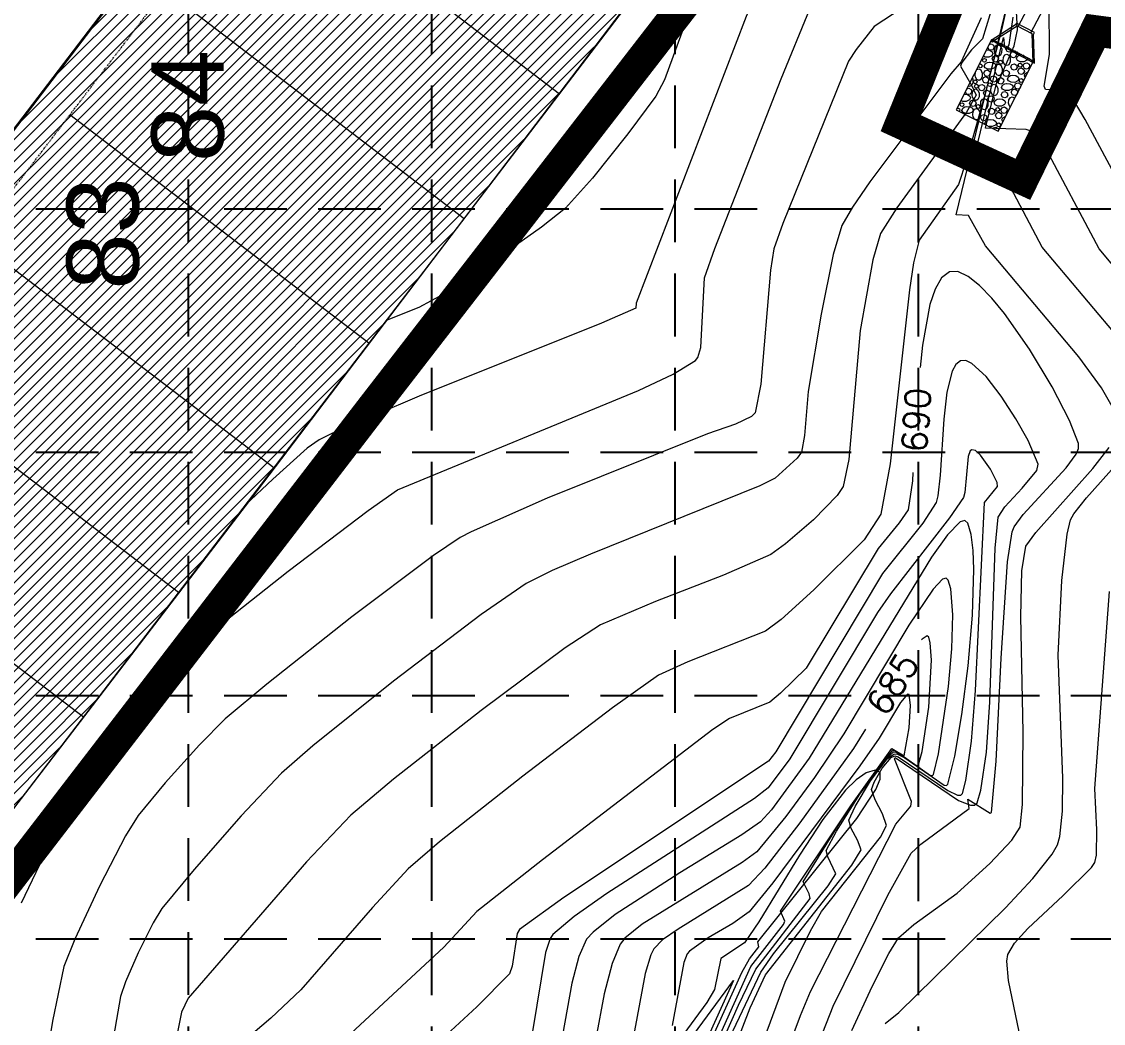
# Model space of a CAD drawing. Extents: x 218174 to 221286, y 216036 to 221010.
# Drawn here: x 219211 to 219555.9, y 218728.7 to 219048.1 of the extents above; entities that cross this region are included whole.
import ezdxf
from ezdxf.enums import TextEntityAlignment as Align

# ---------------------------------------------------------------- set-up
doc = ezdxf.new("R2010")
doc.units = 0
doc.header["$MEASUREMENT"] = 0
doc.linetypes.add('DASHED', pattern=[0.75, 0.5, -0.25])
doc.linetypes.add('DIVIDE', pattern=[1.25, 0.5, -0.25, 0, -0.25, 0, -0.25])
for name, color, linetype, lineweight in [('1 CURB LINE', 7, 'Continuous', 0), ('1 LOT NUMBERS', 7, 'Continuous', 0), ('1 RIP RAP', 1, 'Continuous', 0), ('1 STORM PIPE', 5, 'Continuous', 0), ('1 TOPO', 42, 'Continuous', 0), ('PH.2-27', 7, 'Continuous', 0), ('PH.3-27', 7, 'Continuous', 0), ('PH.3-29', 7, 'Continuous', 0)]:
    doc.layers.add(name, color=color, linetype=linetype, lineweight=lineweight)
for name, color, linetype in [('1 LIMITS OF DISTURBANCE', 1, 'DASHED'), ('1 SODDED LOT', 2, 'Continuous'), ('GRID', 251, 'DASHED')]:
    doc.layers.add(name, color=color, linetype=linetype)
doc.styles.add('ROMANS', font='ROMANS')
doc.styles.get("Standard").update_dxf_attribs({"font": 'ARIAL.TTF'})

# ---------------------------------------------------------------- blocks, each defined once
blk = doc.blocks.new('A$C23D1348F')
at = {"layer": '1 RIP RAP', "color": 1, "linetype": 'Continuous', "lineweight": 0}
for p, q in [((6.04, 14.38), (6.5, 15.04)), ((12.57, 14.69), (13.53, 15.08)), ((15.44, 14.69), (15.72, 15.09)), ((21.87, 14.48), (22.33, 15.13)), ((24.87, 11.25), (25.02, 11.46)), ((24.9, 12.93), (25.01, 13.09))]:
    blk.add_line(p, q, dxfattribs=at)
blk.add_lwpolyline([(0.09, 0), (25.09, 0.15), (25, 15.15), (0, 15)], close=True, dxfattribs=at)
for points in [[(0.53, 15), (0.81, 14.72), (0.76, 14.2), (0.44, 13.94), (0.01, 13.97)], [(1.73, 14.23), (2.05, 14.7), (2.57, 14.73), (2.93, 14.36), (2.88, 13.84), (2.56, 13.57), (2.05, 13.61), (1.81, 13.84), (1.73, 14.23)], [(5.6, 15.03), (5.99, 14.08), (5.91, 13.16), (5.5, 12.72), (4.75, 12.73), (3.89, 13.39), (3.37, 14.42), (3.36, 15.02)], [(7.59, 15.04), (8.04, 14.59), (7.95, 13.72), (7.43, 13.28), (6.58, 13.33), (6.18, 13.72), (6.04, 14.38)], [(11.35, 15.07), (11.13, 14.78), (10.11, 14.26), (9.14, 14.24), (8.59, 14.62), (8.55, 15.05)], [(10.17, 13.78), (10.49, 14.24), (11.01, 14.27), (11.37, 13.9), (11.32, 13.38), (11, 13.12), (10.5, 13.15), (10.25, 13.38), (10.17, 13.78)], [(13.77, 15.08), (14.49, 15.02), (14.94, 14.61), (14.93, 13.86), (14.27, 13), (13.24, 12.48), (12.27, 12.46), (11.72, 12.84), (11.66, 13.62), (12.1, 14.31), (12.61, 14.72)], [(16.36, 15.1), (16.63, 14.82), (16.59, 14.3), (16.27, 14.03), (15.76, 14.06), (15.52, 14.29), (15.44, 14.69)], [(17.56, 14.33), (17.88, 14.79), (18.4, 14.82), (18.76, 14.45), (18.71, 13.93), (18.39, 13.66), (17.88, 13.7), (17.64, 13.93), (17.56, 14.33)], [(21.43, 15.13), (21.82, 14.18), (21.74, 13.25), (21.33, 12.81), (20.58, 12.82), (19.72, 13.48), (19.2, 14.51), (19.19, 15.11)], [(23.42, 15.14), (23.87, 14.68), (23.78, 13.81), (23.26, 13.37), (22.41, 13.43), (22.01, 13.81), (21.87, 14.48)], [(25, 14.33), (24.96, 14.33), (24.42, 14.71), (24.38, 15.14)], [(0.02, 11.94), (0.06, 11.89), (0.02, 11.43)], [(2.55, 12.53), (2.96, 11.53), (2.88, 10.6), (2.47, 10.16), (1.72, 10.17), (0.86, 10.83), (0.34, 11.86), (0.32, 12.83), (0.7, 13.38), (1.48, 13.44), (2.17, 13), (2.58, 12.49)], [(3.34, 11.41), (3.87, 12.18), (4.73, 12.23), (5.33, 11.62), (5.25, 10.75), (4.72, 10.3), (3.87, 10.36), (3.47, 10.74), (3.34, 11.41)], [(6.43, 12.61), (7.43, 13.01), (8.36, 12.94), (8.8, 12.52), (8.79, 11.77), (8.13, 10.92), (7.1, 10.39), (6.13, 10.37), (5.58, 10.76), (5.53, 11.53), (5.96, 12.22), (6.47, 12.63)], [(9.04, 11.16), (9.58, 11.93), (10.44, 11.98), (11.04, 11.37), (10.95, 10.5), (10.43, 10.05), (9.58, 10.11), (9.18, 10.49), (9.04, 11.16)], [(9.07, 12.84), (9.39, 13.3), (9.91, 13.33), (10.27, 12.96), (10.22, 12.44), (9.9, 12.18), (9.39, 12.21), (9.15, 12.44), (9.07, 12.84)], [(11.82, 11.21), (12.35, 11.97), (13.21, 12.03), (13.81, 11.41), (13.73, 10.55), (13.2, 10.1), (12.35, 10.16), (11.95, 10.54), (11.82, 11.21)], [(13.9, 11.78), (14.43, 12.55), (15.29, 12.6), (15.89, 11.99), (15.81, 11.12), (15.28, 10.67), (14.44, 10.73), (14.03, 11.12), (13.9, 11.78)], [(18.38, 12.63), (18.79, 11.62), (18.71, 10.7), (18.3, 10.26), (17.55, 10.26), (16.69, 10.93), (16.17, 11.95), (16.15, 12.92), (16.53, 13.47), (17.31, 13.53), (18, 13.09), (18.41, 12.58)], [(19.16, 11.5), (19.7, 12.27), (20.56, 12.32), (21.16, 11.71), (21.08, 10.84), (20.55, 10.4), (19.7, 10.45), (19.3, 10.84), (19.17, 11.5)], [(22.26, 12.7), (23.26, 13.1), (24.19, 13.03), (24.63, 12.61), (24.62, 11.86), (23.96, 11.01), (22.93, 10.49), (21.96, 10.46), (21.41, 10.85), (21.35, 11.62), (21.79, 12.32), (22.3, 12.72)], [(25.03, 10.57), (25.01, 10.59), (24.87, 11.25)], [(25.02, 12.5), (24.98, 12.53), (24.9, 12.93)], [(0.98, 9.6), (1.98, 10), (2.9, 9.93), (3.35, 9.51), (3.34, 8.76), (2.68, 7.91), (1.65, 7.39), (0.68, 7.36), (0.13, 7.75), (0.07, 8.52), (0.51, 9.22), (1.02, 9.63)], [(0.83, 6.23), (1.37, 7), (2.22, 7.05), (2.83, 6.43), (2.74, 5.57), (2.22, 5.12), (1.37, 5.18), (0.97, 5.56), (0.83, 6.23)], [(3.59, 9.38), (3.91, 9.84), (4.43, 9.87), (4.79, 9.5), (4.74, 8.98), (4.42, 8.71), (3.91, 8.75), (3.67, 8.98), (3.59, 9.38)], [(4.99, 8.8), (5.99, 9.2), (6.92, 9.13), (7.36, 8.71), (7.35, 7.96), (6.69, 7.11), (5.66, 6.58), (4.69, 6.56), (4.14, 6.95), (4.08, 7.72), (4.52, 8.41), (5.03, 8.82)], [(7.17, 6.88), (7.71, 7.65), (8.57, 7.71), (9.17, 7.09), (9.09, 6.22), (8.56, 5.78), (7.71, 5.83), (7.31, 6.22), (7.18, 6.88)], [(8.17, 8.91), (8.71, 9.68), (9.57, 9.74), (10.17, 9.12), (10.09, 8.25), (9.56, 7.81), (8.71, 7.86), (8.31, 8.25), (8.18, 8.91)], [(10.46, 8.02), (11.46, 8.42), (12.39, 8.35), (12.83, 7.93), (12.82, 7.18), (12.16, 6.32), (11.13, 5.8), (10.16, 5.78), (9.61, 6.17), (9.56, 6.94), (9.99, 7.63), (10.5, 8.04)], [(11.44, 9.25), (11.76, 9.71), (12.27, 9.74), (12.63, 9.37), (12.58, 8.85), (12.27, 8.58), (11.76, 8.62), (11.52, 8.85), (11.44, 9.25)], [(13.2, 9.06), (13.73, 9.83), (14.59, 9.88), (15.19, 9.27), (15.11, 8.4), (14.58, 7.95), (13.74, 8.01), (13.33, 8.39), (13.2, 9.06)], [(13.72, 6.77), (14.25, 7.54), (15.11, 7.59), (15.71, 6.98), (15.63, 6.11), (15.1, 5.67), (14.25, 5.72), (13.85, 6.11), (13.72, 6.77)], [(16.81, 9.69), (17.81, 10.1), (18.73, 10.02), (19.18, 9.61), (19.17, 8.86), (18.5, 8), (17.48, 7.48), (16.51, 7.46), (15.96, 7.84), (15.9, 8.61), (16.34, 9.31), (16.85, 9.72)], [(16.66, 6.32), (17.2, 7.09), (18.05, 7.14), (18.65, 6.53), (18.57, 5.66), (18.05, 5.21), (17.2, 5.27), (16.8, 5.66), (16.66, 6.32)], [(19.42, 9.47), (19.74, 9.93), (20.26, 9.96), (20.62, 9.59), (20.57, 9.07), (20.25, 8.81), (19.74, 8.84), (19.5, 9.07), (19.42, 9.47)], [(20.82, 8.89), (21.82, 9.29), (22.75, 9.22), (23.19, 8.8), (23.18, 8.05), (22.52, 7.2), (21.49, 6.68), (20.52, 6.65), (19.97, 7.04), (19.91, 7.81), (20.35, 8.51), (20.86, 8.92)], [(23, 6.98), (23.54, 7.74), (24.4, 7.8), (25, 7.18), (24.92, 6.31), (24.39, 5.87), (23.54, 5.93), (23.14, 6.31), (23, 6.98)], [(24, 9.01), (24.54, 9.77), (25.03, 9.81)], [(25.04, 7.92), (24.54, 7.96), (24.14, 8.34), (24, 9.01)], [(0.06, 4.45), (0.36, 4.88), (1.14, 4.94), (1.83, 4.5), (2.24, 4)], [(2.21, 4.04), (2.62, 3.03), (2.54, 2.11), (2.13, 1.67), (1.38, 1.68), (0.52, 2.34), (0.07, 3.23)], [(3.74, 4.94), (4.27, 5.71), (5.13, 5.77), (5.73, 5.15), (5.65, 4.28), (5.12, 3.84), (4.27, 3.89), (3.87, 4.28), (3.74, 4.94)], [(5.59, 3.39), (5.91, 3.85), (6.43, 3.88), (6.79, 3.51), (6.74, 2.99), (6.42, 2.72), (5.92, 2.76), (5.67, 2.99), (5.59, 3.39)], [(9.39, 4.44), (9.79, 3.43), (9.72, 2.51), (9.3, 2.07), (8.55, 2.08), (7.7, 2.74), (7.17, 3.76), (7.15, 4.74), (7.54, 5.28), (8.31, 5.34), (9, 4.9), (9.41, 4.4)], [(10.36, 3.68), (10.89, 4.45), (11.75, 4.5), (12.35, 3.89), (12.27, 3.02), (11.74, 2.58), (10.89, 2.63), (10.49, 3.02), (10.36, 3.68)], [(14.85, 4.6), (15.26, 3.59), (15.18, 2.67), (14.77, 2.23), (14.02, 2.24), (13.16, 2.9), (12.64, 3.93), (12.62, 4.9), (13, 5.45), (13.78, 5.5), (14.47, 5.06), (14.88, 4.56)], [(18.04, 4.13), (18.45, 3.13), (18.37, 2.2), (17.96, 1.76), (17.21, 1.77), (16.35, 2.43), (15.83, 3.46), (15.81, 4.43), (16.19, 4.98), (16.97, 5.03), (17.66, 4.59), (18.07, 4.09)], [(19.57, 5.04), (20.1, 5.8), (20.96, 5.86), (21.56, 5.24), (21.48, 4.38), (20.95, 3.93), (20.1, 3.99), (19.7, 4.37), (19.57, 5.04)], [(21.42, 3.48), (21.74, 3.94), (22.26, 3.97), (22.62, 3.6), (22.57, 3.08), (22.25, 2.82), (21.74, 2.85), (21.5, 3.08), (21.42, 3.48)], [(25.08, 2.16), (24.38, 2.17), (23.52, 2.83), (23, 3.86), (22.98, 4.83), (23.37, 5.38), (24.14, 5.43), (24.83, 4.99), (25.06, 4.71)], [(0.08, 1.9), (0.3, 1.91), (0.9, 1.29), (0.82, 0.43), (0.31, 0)], [(1.36, 0.87), (1.68, 1.33), (2.19, 1.36), (2.55, 0.99), (2.5, 0.47), (2.19, 0.2), (1.68, 0.24), (1.44, 0.47), (1.36, 0.86)], [(3.44, 0.02), (3.44, 0.03), (3.82, 0.58), (4.6, 0.63), (5.29, 0.19), (5.42, 0.03)], [(3.6, 2.29), (4.14, 3.05), (4.99, 3.11), (5.59, 2.49), (5.51, 1.62), (4.99, 1.18), (4.14, 1.24), (3.74, 1.62), (3.6, 2.29)], [(5.88, 1.54), (6.41, 2.31), (7.27, 2.36), (7.87, 1.75), (7.79, 0.88), (7.26, 0.43), (6.41, 0.49), (6.01, 0.88), (5.88, 1.54)], [(8.63, 0.05), (9.06, 0.73), (9.56, 1.14)], [(9.52, 1.11), (10.53, 1.52), (11.45, 1.44), (11.89, 1.03), (11.88, 0.28), (11.72, 0.07)], [(12.52, 1.2), (13.06, 1.97), (13.92, 2.02), (14.52, 1.41), (14.43, 0.54), (13.91, 0.09), (13.06, 0.15), (12.66, 0.54), (12.52, 1.2)], [(14.74, 1.18), (15.27, 1.95), (16.13, 2), (16.73, 1.39), (16.65, 0.52), (16.14, 0.09)], [(15.85, 0.09), (15.27, 0.13), (14.87, 0.52), (14.74, 1.18)], [(17.18, 0.96), (17.5, 1.42), (18.02, 1.45), (18.38, 1.08), (18.33, 0.56), (18.01, 0.29), (17.51, 0.33), (17.26, 0.56), (17.18, 0.96)], [(19.27, 0.11), (19.27, 0.12), (19.65, 0.67), (20.43, 0.73), (21.12, 0.29), (21.25, 0.12)], [(19.43, 2.38), (19.96, 3.15), (20.82, 3.2), (21.42, 2.59), (21.34, 1.72), (20.81, 1.27), (19.97, 1.33), (19.57, 1.71), (19.43, 2.38)], [(21.71, 1.63), (22.24, 2.4), (23.1, 2.45), (23.7, 1.84), (23.62, 0.97), (23.09, 0.53), (22.24, 0.58), (21.84, 0.97), (21.71, 1.63)], [(24.46, 0.14), (24.89, 0.82), (25.08, 0.98)]]:
    blk.add_lwpolyline(points, dxfattribs=at)
blk = doc.blocks.new('A$C79D84BA1')
at = {"layer": 'PH.2-27', "linetype": 'Continuous', "lineweight": 0, "rotation": 62.82501928138935}
blk.add_blockref('A$C23D1348F', (13.34, -0.08), dxfattribs=at)

msp = doc.modelspace()

# ---------------------------------------------------------------- hatches: boundary and pattern name
at = {"layer": '1 SODDED LOT', "lineweight": 0}
h = msp.add_hatch(dxfattribs=at)
h.set_pattern_fill('ANSI31', color=256, scale=20, style=0)
edge = h.paths.add_edge_path()
edge.add_line((219551.49, 220110.56), (219367.1, 220109.82))
edge.add_line((219367.1, 220109.82), (219364.6, 219607.47))
edge.add_line((219364.6, 219607.47), (219357.51, 219536.65))
edge.add_line((219357.51, 219536.65), (219331.53, 219464.65))
edge.add_line((219331.53, 219464.65), (219289.01, 219380.85))
edge.add_line((219289.01, 219380.85), (219143.73, 219186.09))
edge.add_line((219143.73, 219186.09), (219037.2, 219189.4))
edge.add_line((219037.2, 219189.4), (219018.3, 219060.75))
edge.add_line((219018.3, 219060.75), (219073.81, 219044.22))
edge.add_line((219073.81, 219044.22), (219113.97, 219028.88))
edge.add_line((219113.97, 219028.88), (219141.14, 219011.17))
edge.add_line((219141.14, 219011.17), (219148.73, 219004.27))
edge.add_line((219148.73, 219004.27), (219158.93, 219003.86))
edge.add_line((219158.93, 219003.86), (219168.3, 219006.72))
edge.add_line((219168.3, 219006.72), (219172.79, 219013.64))
edge.add_line((219172.79, 219013.64), (219360.43, 219257.52))
edge.add_arc((218829.92, 219665.69), 669.35, 322.42603, 357.52112)
edge.add_line((219498.65, 219636.74), (219499.48, 219911.93))
edge.add_arc((219913.98, 219910.67), 414.49, 151.4302, 179.8254, ccw=False)
edge.add_line((219549.95, 220108.89), (219551.78, 220109.65))
edge.add_line((219551.78, 220109.65), (219551.49, 220110.56))
at = {"layer": '1 SODDED LOT', "linetype": 'Continuous', "lineweight": 0}
h = msp.add_hatch(dxfattribs=at)
h.set_pattern_fill('ANSI31', color=256, scale=20, style=0)
edge = h.paths.add_edge_path()
edge.add_line((218792.99, 218306.42), (218792.59, 218436.94))
edge.add_arc((218809.71, 218436.99), 17.12, 84.1485, 180.1769, ccw=False)
edge.add_arc((218825.16, 218587.75), 134.43, 264.1485, 275.8515)
edge.add_arc((218866.01, 218189.15), 266.26, 85.562, 95.8515, ccw=False)
edge.add_arc((218884.6, 218428.67), 26.02, 52.5044, 85.562, ccw=False)
edge.add_arc((218914.77, 218468), 23.56, 232.5044, 278.9543)
edge.add_arc((218907.3, 218515.43), 71.57, 278.9543, 298.81)
edge.add_arc((218927.45, 218478.79), 29.75, 298.81, 364.7503)
edge.add_arc((218887.64, 218475.48), 69.7, 4.7503, 26.0245)
edge.add_arc((218969.43, 218515.42), 21.32, 165.9265, 206.0245, ccw=False)
edge.add_arc((218911.58, 218529.92), 38.32, 345.9265, 362.7294)
edge.add_arc((218991.01, 218533.7), 41.19, 164.4926, 182.7294, ccw=False)
edge.add_line((218951.31, 218544.72), (218957.03, 218581.8))
edge.add_line((218957.03, 218581.8), (218965.35, 218619.65))
edge.add_line((218965.35, 218619.65), (218975.78, 218655.32))
edge.add_line((218975.78, 218655.32), (218986.91, 218686.13))
edge.add_line((218986.91, 218686.13), (219005.57, 218729.07))
edge.add_line((219005.57, 218729.07), (219024.23, 218763.89))
edge.add_line((219024.23, 218763.89), (219038.12, 218787.66))
edge.add_line((219038.12, 218787.66), (219056.01, 218813.96))
edge.add_line((219056.01, 218813.96), (219076.24, 218840.99))
edge.add_line((219076.24, 218840.99), (219154.94, 218943.26))
edge.add_line((219154.94, 218943.26), (219302.14, 219136.13))
edge.add_line((219302.14, 219136.13), (219343.03, 219189.81))
edge.add_arc((219358.01, 219178.4), 18.83, 94.0566, 142.7107, ccw=False)
edge.add_arc((219358.35, 219173.7), 23.55, 38.4966, 94.0566, ccw=False)
edge.add_line((219376.78, 219188.36), (219456.76, 219127.36))
edge.add_line((219456.76, 219127.36), (219452.08, 219117.05))
edge.add_line((219452.08, 219117.05), (219286.11, 218898.6))
edge.add_line((219286.11, 218898.6), (219195.77, 218780.9))
edge.add_line((219195.77, 218780.9), (219157.7, 218731.72))
edge.add_line((219157.7, 218731.72), (219120.91, 218661.87))
edge.add_line((219120.91, 218661.87), (219113.01, 218647.54))
edge.add_line((219113.01, 218647.54), (219092.51, 218576.61))
edge.add_line((219092.51, 218576.61), (219085.97, 218555.86))
edge.add_line((219085.97, 218555.86), (219078.15, 218507.76))
edge.add_line((219078.15, 218507.76), (219078.17, 218304.72))
edge.add_line((219078.17, 218304.72), (218792.99, 218306.42))

# ---------------------------------------------------------------- linework, layer by layer
at = {"layer": '1 CURB LINE', "color": 7, "linetype": 'Continuous', "lineweight": 0}
msp.add_line((219067.25, 218829.02), (219342.63, 219189.48), dxfattribs=at)
at = {"layer": '1 LIMITS OF DISTURBANCE', "lineweight": 0, "ltscale": 50, "const_width": 10, "flags": 128}
msp.add_lwpolyline([(218444.48, 220364.21), (219055.86, 220366.68), (219055.86, 220772.77), (219285.09, 220772.77), (219285.09, 220791.73), (219318.86, 220791.73), (219318.86, 220759.52), (219391.6, 220758.44), (220987.67, 220731.11), (220986.72, 220286.81), (221023.27, 220286.81), (221023.27, 220226.92), (220988.46, 220226.92), (220988.46, 219086.78), (220977.79, 219041.68, 0.030001), (220966.36, 218975.98, 0.037041), (220958.74, 218777.01, -0.010186), (220966.04, 218302.62), (220199.58, 218302.62), (219982.39, 216800.02), (219977.59, 216762.84), (218877.47, 216761.93), (218945.29, 216986.66), (218954.77, 217018.06), (218971.37, 217065.45), (218954.8, 217122.23), (218977.98, 217150.64), (218953.28, 217263.47), (219000.17, 217274.27), (219042.08, 217384.33), (219013.34, 217433.37), (219061.23, 217463.28), (219069.38, 217505.31), (219032.49, 217553.62), (219010.69, 217581.68), (219077.04, 217902.02), (219154.34, 217909.69), (219184.19, 217879.87), (219210.36, 217907.07), (219196.66, 217984.86), (219196.27, 218037.76), (219218.31, 218088.12), (219287.6, 218144.45), (219303.46, 218163.23), (219276.22, 218217), (219308.55, 218249.65), (219362.55, 218227.74), (219407.83, 218356.01), (219624.54, 218350.18), (219618.32, 218768.33), (219580.03, 218772.49), (219581.69, 218810.76), (219618.32, 218809.92), (219616.56, 219036.75), (219553.42, 219045.16), (219530.27, 218997.84), (219491.33, 219015.72), (219509.22, 219059.88), (219452.39, 219092.48), (219322.88, 218925.19), (219168.58, 218724.48), (219101.4, 218550.2), (219137.97, 218518.16), (219105.87, 218463.43), (219082.64, 218238.56), (218854.72, 217964.36), (218635.51, 218283.53), (218444.62, 218285.59), (218423.58, 220363.65)], format="xyb", dxfattribs=at)
at = {"layer": '1 SODDED LOT', "linetype": 'Continuous', "lineweight": 0, "flags": 128}
for points in [[(219154.94, 218943.26), (219302.14, 219136.13)], [(219452.08, 219117.05), (219286.11, 218898.6), (219195.77, 218780.9)]]:
    msp.add_lwpolyline(points, dxfattribs=at)
at = {"layer": '1 STORM PIPE', "linetype": 'Continuous', "lineweight": 0}
for p, q in [((219532.78, 219044.5), (219574.79, 219124.1)), ((219528.8, 219046.6), (219545.63, 219078.48))]:
    msp.add_line(p, q, dxfattribs=at)
at = {"layer": '1 STORM PIPE', "linetype": 'DASHED', "lineweight": 0}
msp.add_line((219533.96, 219035.4), (219520.62, 219042.44), dxfattribs=at)
at = {"layer": '1 STORM PIPE', "linetype": 'Continuous', "lineweight": 0}
msp.add_lwpolyline([(219533.47, 219035.1), (219533.98, 219034.83), (219533.63, 219044.06), (219533.94, 219044.65), (219528.27, 219047.64), (219527.95, 219047.05), (219520.14, 219042.13), (219520.65, 219041.86), (219528.46, 219046.78), (219533.12, 219044.33), (219533.47, 219035.1), (219520.65, 219041.86)], dxfattribs=at)
at = {"layer": '1 TOPO', "color": 5, "linetype": 'Continuous', "lineweight": 0}
for points in [[(219461.76, 219108.72), (219459.07, 219104.62), (219442.89, 219078.66), (219431.02, 219063.92), (219426.74, 219057.97), (219424.32, 219052.24), (219416.02, 219029.54), (219413.19, 219024.33), (219404.32, 219012.31), (219393, 218998.19), (219384.45, 218988.66), (219376.79, 218982.6), (219360.84, 218971.34), (219345.5, 218961.26), (219337.7, 218956.97), (219327.25, 218952.82)], [(219476.53, 219098.62), (219475.79, 219097.81), (219475.26, 219095.02), (219444.58, 219055.19), (219442.07, 219049.8), (219407, 218958.37), (219406.87, 218956.79), (219395.94, 218951.94), (219337.72, 218928.71), (219309.92, 218916.81), (219305.84, 218914.77), (219302.06, 218912.09), (219291.12, 218902.26), (219282.29, 218893.9)], [(219503.79, 219060.38), (219482.82, 219046.58), (219477.1, 219039.28), (219474.67, 219035.51), (219453.73, 218983.76), (219450.85, 218975.72), (219449.79, 218968.92), (219446.66, 218932.57), (219444.91, 218923.4), (219443.78, 218922.17), (219438.67, 218919.74), (219429.66, 218916.67), (219378.62, 218896.17), (219354.36, 218885.49), (219350.84, 218883.6), (219342.29, 218877.89), (219316.32, 218858.38), (219289.22, 218836.88), (219275.88, 218825.82), (219267.71, 218817.58), (219256.73, 218805.42), (219248.12, 218795.02), (219244.11, 218788.5), (219235.97, 218772.71), (219227.95, 218755.61), (219224.46, 218746.84), (219220.84, 218729.48), (219213.37, 218684.38)], [(219525.97, 219056.96), (219523.53, 219045.92), (219517.95, 219024.03), (219512.21, 219003.59), (219509.69, 218996.24), (219497.15, 218978.47), (219495.4, 218971.23), (219494.1, 218962.57), (219487.99, 218907.18), (219485.02, 218891.08), (219479.69, 218882.9), (219463.64, 218866.99), (219453.23, 218857.45), (219448.15, 218853.82), (219423.46, 218844.01), (219414.1, 218839.77), (219399.45, 218829.29), (219370.82, 218807.57), (219344.29, 218786.65), (219334.23, 218778.05), (219322.93, 218765.65), (219300.08, 218739.43), (219290.49, 218730.35), (219281.84, 218723.07)], [(219559.98, 218923.2), (219555.35, 218931.36), (219548.06, 218941.26), (219518.36, 218976.65), (219512.93, 218986.32), (219508.99, 218986.57), (219526.14, 219057.11)], [(219576.96, 218949.03), (219554.58, 218975.72), (219536.87, 219009.05), (219534.2, 219012.75), (219531.31, 219013.73), (219518.32, 219014.11), (219522.14, 219029.65), (219522.3, 219028.46), (219527.53, 219040.43), (219528.53, 219045.51), (219527.86, 219059.07)], [(219211, 218767.21), (219222.66, 218791.62), (219234.27, 218814.27), (219238.83, 218822.38), (219244.02, 218828.78), (219250.77, 218836.18), (219255.82, 218841.16), (219295.98, 218872.9), (219321.5, 218892.29), (219330.86, 218898.88), (219407.75, 218930.53), (219418.72, 218935.77), (219425.87, 218940.07), (219426.58, 218940.98), (219427.53, 218944.22), (219428.77, 218966.42), (219432.04, 218975.83), (219453.21, 219029.92), (219462.42, 219052.41)], [(219520.87, 219054.13), (219517.43, 219042.62), (219513.88, 219039.15), (219510.81, 219035.11), (219510.39, 219033.96), (219514.01, 219027.66), (219515.32, 219024.68), (219512.27, 219019.29), (219490.06, 218988.79), (219484.83, 218980.61), (219482.42, 218972.15), (219478.4, 218949.66), (219474.72, 218908.51), (219472.92, 218899.9), (219471.07, 218897.06), (219463.5, 218889.25), (219454.62, 218881.63), (219449.88, 218878.23), (219434.81, 218871.66), (219413.15, 218863.23), (219395.54, 218855.76), (219384.28, 218848.44), (219357.54, 218828.49), (219329.63, 218806.56), (219316.01, 218795.13), (219301.81, 218780.19), (219264.11, 218736.77), (219261.96, 218732.34), (219260.05, 218722.77)], [(219569.53, 218980.7), (219550.14, 219016.9), (219544.76, 219026.02), (219542.88, 219026.42), (219537.48, 219026.46), (219537.04, 219027.55), (219538.72, 219037.62), (219538.65, 219053.83)], [(219517, 219049.37), (219510.62, 219035.33), (219507.33, 219031.44), (219481.49, 218997.08), (219475.92, 218988.96), (219472.52, 218983.1), (219469.77, 218973.86), (219465.96, 218954.85), (219461.79, 218930.18), (219460.67, 218916.17), (219459.72, 218910.86), (219458.32, 218908.91), (219451.27, 218902.53), (219446.42, 218900.13), (219392.43, 218878.38), (219380.15, 218873.09), (219371.92, 218868.99), (219357.49, 218859.05), (219329.62, 218837.83), (219303.9, 218817.23), (219293.89, 218808.53), (219281.03, 218794.87), (219265.99, 218777.82), (219255.73, 218765.37), (219252.99, 218760.77), (219248.2, 218751.19), (219244.09, 218741.98), (219242.54, 218737.29), (219236.36, 218701.84)], [(219562.57, 218945.15), (219536.47, 218976.18), (219525.32, 218997.16), (219523.26, 218999.74), (219519.85, 219000.3), (219513.66, 219000.34), (219524.12, 219043.03), (219524.42, 219040.07), (219524.89, 219039.11), (219525.87, 219040.77), (219527.2, 219049.5)], [(219463.22, 218717.39), (219469.82, 218734.18), (219487.2, 218769.66), (219494.69, 218783.03), (219497.72, 218785.92), (219513.15, 218797.29), (219512.67, 218800.21), (219519.79, 218795.77), (219520.27, 218795.98), (219521.73, 218812.34), (219523.38, 218845.13), (219525.4, 218875.87), (219526.81, 218885.5), (219527.45, 218887), (219530.4, 218890.93), (219544.12, 218905.84), (219547.22, 218910.24), (219547.97, 218912.07), (219548.04, 218913.58), (219545.17, 218920.98), (219539.65, 218931.66), (219532.4, 218943.67), (219524.36, 218955.09), (219520.33, 218959.98), (219516.44, 218963.99), (219512.82, 218966.89), (219509.57, 218968.43), (219506.82, 218968.38), (219504.31, 218966.43), (219502.26, 218962.84), (219500.59, 218957.88), (219498.23, 218944.95), (219497.56, 218937.86)], [(219453.5, 218715.57), (219459.37, 218731.29), (219462.58, 218738.89), (219489.73, 218792.22), (219494.54, 218798), (219494.72, 218799.5), (219489.3, 218813.07), (219489.58, 218813.46), (219509.77, 218799.79), (219513.6, 218798.27), (219514.89, 218798.31), (219515.64, 218799), (219516.89, 218803.04), (219518.68, 218815.22), (219519.75, 218831.11), (219521.45, 218880.24), (219522.42, 218890.16), (219524.5, 218893.45), (219530.09, 218899.4), (219534.68, 218905.05), (219535.19, 218907.05), (219531.96, 218914.54), (219528.06, 218921.51), (219523.39, 218928.7), (219518.52, 218934.96), (219514, 218939.12), (219512.05, 218940.04), (219510.4, 218940.01), (219508.9, 218938.84), (219507.7, 218936.67), (219506, 218930.01), (219505.01, 218921.37), (219503.9, 218903.48), (219503.17, 218896.89), (219502.63, 218894.76), (219498.35, 218888.16), (219485.52, 218872.16), (219451.46, 218815.35), (219449.19, 218812.29), (219383.89, 218768.91), (219369.72, 218758.65), (219369, 218757.35), (219367.4, 218746.98), (219366.56, 218744.51), (219356.2, 218734.04), (219340.91, 218719.96)], [(219486.35, 218728.69), (219490.75, 218732.2), (219524.75, 218765.54), (219533.45, 218774.93), (219539.58, 218782.71), (219541.27, 218785.67), (219542.08, 218788.33), (219542.93, 218796.37), (219543.02, 218806.89), (219541.47, 218846.12), (219542.72, 218869.95), (219544.34, 218884.71), (219545.47, 218889.24), (219546.53, 218891.17), (219550.58, 218896.31), (219568.28, 218916.17)], [(219444.07, 218713.67), (219454.51, 218741.84), (219462.57, 218758.2), (219466.02, 218764.38), (219484.88, 218788.08), (219486.8, 218791.79), (219485.46, 218795.49), (219483.13, 218799.99), (219482.02, 218803.25), (219482.86, 218805.61), (219485.35, 218810.05), (219488.23, 218813.51), (219489.4, 218814.04), (219490.55, 218813.74), (219506.34, 218802.97), (219509.43, 218801.48), (219510.45, 218801.45), (219511.01, 218802.01), (219512.12, 218806.2), (219513.87, 218818.66), (219515.11, 218834.82), (219518.03, 218894.83), (219522.16, 218899.85), (219522.12, 218901.17), (219519.93, 218905.4), (219516.71, 218909.94), (219515.19, 218911.34), (219513.97, 218911.64), (219513.48, 218911.24), (219512.79, 218909.48), (219511.8, 218898.03), (219511.35, 218896.38), (219506.85, 218889.89), (219488.07, 218865.67), (219483.95, 218859.74), (219456.01, 218813.11), (219449.09, 218803.82), (219444.73, 218800.38), (219397.62, 218770.14), (219387.14, 218762.78), (219380.43, 218757.11), (219379.55, 218755.76), (219378.09, 218751.3), (219373.91, 218726.15)], [(219475.7, 218726.42), (219482.22, 218740.48), (219487.56, 218750.97), (219490.61, 218755.99), (219495.54, 218760.28), (219509.27, 218770.27), (219519.69, 218779.7), (219526.77, 218787.11), (219529.36, 218791.34), (219530.16, 218798.55), (219530.35, 218821.56), (219529.58, 218858.45), (219529.94, 218873.01), (219531.2, 218880.83), (219534.38, 218885.27), (219552.58, 218905.59), (219557.78, 218912.36)], [(219495.23, 218904.34), (219495.07, 218901.74), (219493.64, 218892.44), (219490.78, 218888.33), (219484.12, 218880.16), (219461.17, 218841.94), (219452.99, 218833.97), (219449.55, 218831.18), (219436.67, 218825.95), (219431.41, 218822.4), (219377.05, 218780.85), (219356.13, 218764.45), (219345.63, 218753.03), (219315.95, 218725.5)], [(219438.63, 218721.58), (219443.27, 218733.73), (219448.24, 218744.22), (219475.68, 218779.15), (219478.73, 218784.11), (219477.57, 218787.15), (219475.55, 218790.89), (219474.77, 218793.56), (219476.78, 218797.87), (219481.66, 218806.1), (219487.01, 218813.03), (219489.17, 218814.61), (219490.05, 218814.62), (219492.64, 218813.39), (219505.15, 218804.67), (219505.95, 218804.59), (219506.39, 218805.03), (219508.52, 218813.94), (219510.77, 218827.17), (219512.78, 218842.77), (219514.19, 218858.83), (219514.64, 218873.4), (219514.39, 218879.53), (219513.77, 218884.56), (219512.73, 218888.26), (219511.77, 218889.1), (219510.3, 218888.62), (219506.19, 218884.46), (219501.12, 218877.39), (219462.14, 218813.27), (219450.14, 218796.86), (219446.62, 218793.01), (219440.64, 218788.81), (219420.89, 218776.68), (219400.28, 218763.44), (219393.22, 218757.85), (219391.13, 218755.57), (219388.69, 218750.09), (219386.49, 218741.53), (219379.53, 218703.07)], [(219436.9, 218724.48), (219446.68, 218745.11), (219450.79, 218750.95), (219468.19, 218772.56), (219470.62, 218776.44), (219468.06, 218781.79), (219467.51, 218783.86), (219470.87, 218789.99), (219478.31, 218801.83), (219486.02, 218812.32), (219488.93, 218815.18), (219489.53, 218815.3), (219491.39, 218814.51), (219500.82, 218807.81), (219501.43, 218807.73), (219501.76, 218808.04), (219503.35, 218814.68), (219506.53, 218836.16), (219507.57, 218848.12), (219507.91, 218858.97), (219507.26, 218867.29), (219506.48, 218870.04), (219505.77, 218870.67), (219504.68, 218870.31), (219501.62, 218867.21), (219493.85, 218855.69), (219473.18, 218821.08), (219463.81, 218807.14), (219454.71, 218794.68), (219445.41, 218783.43), (219440.77, 218780.05), (219408.84, 218760.32), (219403.38, 218755.89), (219401.83, 218754.03), (219399.27, 218747.78), (219396.79, 218738.2), (219388.75, 218695.4)], [(219529.04, 218725.99), (219525.66, 218742.45), (219525.19, 218748.55), (219525.45, 218750.64), (219527.59, 218754.31), (219531.85, 218758.98), (219543.13, 218769.48), (219552.13, 218778.43), (219553.18, 218779.99), (219553.77, 218782.41), (219553.85, 218790.48), (219553.26, 218803.59), (219557.88, 218866.42)], [(219416.02, 218681.18), (219439.59, 218734.49), (219445.12, 218746.01), (219462.46, 218768.52), (219462.08, 218770.01), (219460.2, 218773.91), (219472.43, 218793.47), (219482.92, 218808.6), (219488.7, 218815.75), (219489.58, 218815.74), (219495.93, 218811.2), (219496.91, 218810.85), (219498.18, 218815.42), (219500.27, 218829.55), (219501.18, 218844.55), (219500.75, 218850.02), (219500.24, 218851.83), (219499.77, 218852.24), (219498.13, 218851.21), (219497.96, 218850.98)], [(219427.62, 218711.49), (219443.56, 218746.91), (219453.94, 218760.24), (219454.36, 218761.32), (219452.99, 218764.46), (219475.41, 218798.07), (219488.46, 218816.32), (219492.4, 218813.98), (219494.01, 218822.93), (219494.44, 218830.12), (219494, 218833.61), (219493.43, 218833.7), (219491.27, 218831.06), (219484.41, 218819.68), (219478.31, 218810.85), (219450.53, 218773.59), (219442.98, 218764.27), (219437.76, 218760.62), (219429.95, 218756.01), (219423.94, 218751.79), (219423.24, 218750.95), (219422.13, 218748.1), (219418.43, 218728.08)], [(219480.05, 218822.58), (219476.31, 218816.36), (219459.16, 218792.69), (219448.01, 218778.2), (219442.83, 218772.69), (219420.3, 218758.81), (219415.4, 218755.36), (219412.54, 218752.49), (219411.61, 218750.58), (219409.86, 218744.67), (219403.86, 218712.6)], [(219410.62, 218678.52), (219440.62, 218744.96), (219443.1, 218749.32), (219446.11, 218753.09), (219445.74, 218754.77), (219477.28, 218794.02), (219483.35, 218803.28), (219484.77, 218806.59), (219484.78, 218808.72), (219483.14, 218809.45), (219480.31, 218808.63), (219477.16, 218806.42), (219473.75, 218803.04), (219466.47, 218793.7), (219459.05, 218782.39), (219446.11, 218761.09), (219441.45, 218754.38), (219433.94, 218749.41), (219431.9, 218739.5), (219429.45, 218735.35), (219398.04, 218692.56)], [(219412.84, 218708.23), (219437.96, 218742.4), (219415.39, 218692.33)]]:
    msp.add_lwpolyline(points, dxfattribs=at)
at = {"layer": 'GRID', "color": 253, "linetype": 'DASHED', "ltscale": 40}
for p, q in [((219264.25, 216427.78), (219264.25, 220928.3)), ((219341.84, 216427.77), (219341.84, 220928.3)), ((219419.43, 216427.76), (219419.43, 220928.3)), ((219497.03, 216427.74), (219497.03, 220928.3)), ((218255.54, 218988.48), (221204.07, 218988.48)), ((218255.54, 218910.88), (221204.07, 218910.88)), ((218255.54, 218833.29), (221204.07, 218833.29)), ((218255.54, 218755.7), (221204.07, 218755.7))]:
    msp.add_line(p, q, dxfattribs=at)
at = {"layer": 'PH.3-27', "color": 7, "linetype": 'DIVIDE', "lineweight": 0}
msp.add_line((219076.39, 218822.04), (219356.93, 219189.25), dxfattribs=at)
msp.add_arc((219638.04, 219320.56), 275, 232.6208, 269.4857, dxfattribs=at)
at = {"layer": 'PH.3-29', "color": 7, "linetype": 'Continuous', "lineweight": 0}
for p, q in [((219158.42, 218731.75), (219452.28, 219116.4)), ((219382.47, 219025.02), (219287.11, 219097.87)), ((219352.11, 218985.29), (219256.76, 219058.14)), ((219321.76, 218945.55), (219226.4, 219018.4)), ((219291.41, 218905.82), (219196.05, 218978.67)), ((219261.05, 218866.09), (219165.7, 218938.94)), ((219230.7, 218826.36), (219135.34, 218899.21))]:
    msp.add_line(p, q, dxfattribs=at)

# ---------------------------------------------------------------- block references
at = {"layer": 'PH.2-27', "linetype": 'Continuous', "lineweight": 0}
msp.add_blockref('A$C79D84BA1', (219509.02, 219013.18), dxfattribs=at)

# ---------------------------------------------------------------- texts
at = {"layer": '1 LOT NUMBERS', "color": 7, "linetype": 'Continuous', "lineweight": 0}
for s, p in [('84', (219275.4, 219003.36)), ('84', (219275.4, 219003.36)), ('84', (219275.4, 219003.36)), ('84', (219275.4, 219003.36)), ('84', (219275.4, 219003.36)), ('84', (219275.4, 219003.36)), ('84', (219275.4, 219003.36)), ('84', (219275.4, 219003.36)), ('83', (219248.35, 218962.68)), ('83', (219248.35, 218962.68)), ('83', (219248.35, 218962.68)), ('83', (219248.35, 218962.68)), ('83', (219248.35, 218962.68)), ('83', (219248.35, 218962.68)), ('83', (219248.35, 218962.68)), ('83', (219248.35, 218962.68))]:
    msp.add_text(s, height=23, rotation=90, dxfattribs=at).set_placement(p)
at = {"layer": '1 TOPO', "color": 5, "linetype": 'Continuous', "lineweight": 0, "style": 'ROMANS'}
for s, rotation, p in [('690', 86.0254, (219496.26, 218921.11)), ('685', 57.7753, (219488.72, 218836.97))]:
    msp.add_text(s, height=8, rotation=rotation, dxfattribs=at).set_placement(p, align=Align.MIDDLE)

doc.saveas('drawing.dxf')
